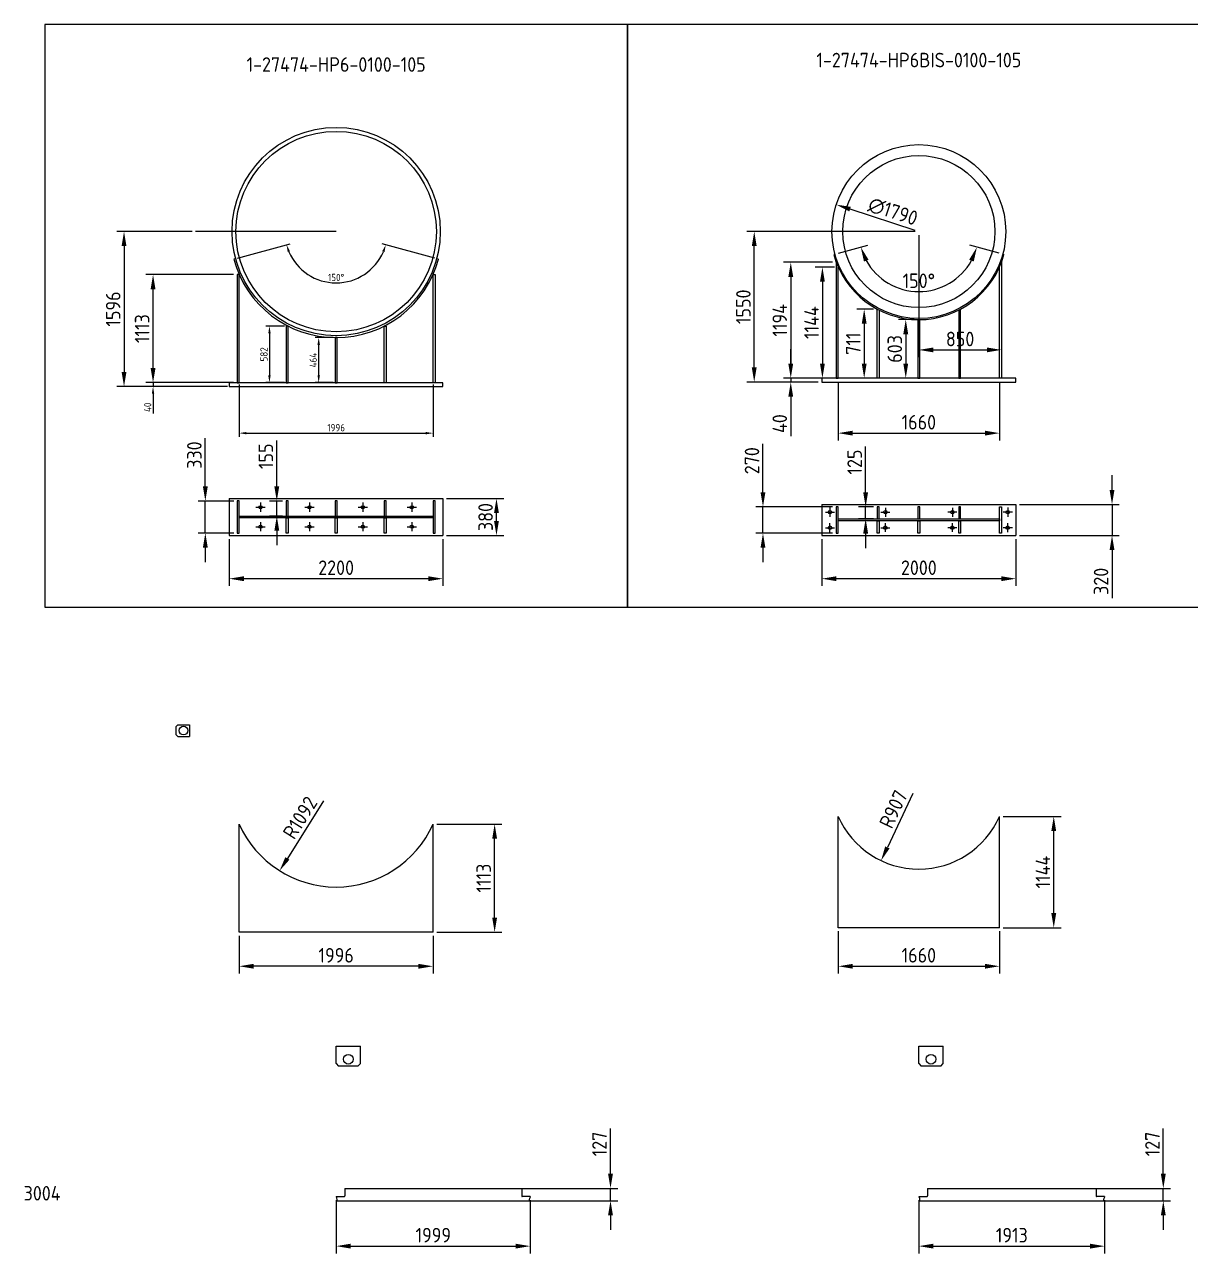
# Model space of a CAD drawing. Header units: millimetres. Extents: x -47360 to 661737, y -45870 to 354580.
# Drawn here: x -208 to 11796, y -31654 to -19000 of the extents above; entities that cross this region are included whole.
import ezdxf

# ---------------------------------------------------------------- set-up
doc = ezdxf.new("R2010")
doc.units = ezdxf.units.MM
doc.header["$LTSCALE"] = 10
doc.linetypes.add('CENTER', pattern=[2, 1.25, -0.25, 0.25, -0.25])
doc.styles.get("Standard").update_dxf_attribs({"font": 'isocp2.shx', "bigfont": 'whgtxt.shx'})
doc.dimstyles.new('ISO-25', dxfattribs={"dimscale": 60, "dimtxt": 2.5, "dimasz": 2.5, "dimexe": 1.25, "dimexo": 0.625, "dimtad": 1, "dimdec": 0, "dimdsep": 46, "dimtxsty": 'Standard', "dimcen": 2.5, "dimclrt": 2, "dimadec": 0, "dimazin": 0, "dimtfac": 1, "dimtdec": 0, "dimtmove": 0, "dimatfit": 3, "dimfxl": 1, "dimarcsym": 0})

# ---------------------------------------------------------------- blocks, each defined once
blk = doc.blocks.new('*D309')
at = {"color": 0, "lineweight": -2, "transparency": 16777216}
for p, q in [((1983, -21404), (2525, -21259)), ((4017, -21404), (3475, -21259))]:
    blk.add_line(p, q, dxfattribs=at)
blk.add_arc((3000, -21131), 529, 203.134, 336.866, dxfattribs=at)
at = {"color": 0, "transparency": 16777216}
for points in [[(2502, -21343), (2526, -21335), (2489, -21268)], [(3474, -21335), (3498, -21343), (3511, -21268)]]:
    blk.add_solid(points, dxfattribs=at)
at = {"layer": 'Defpoints', "color": 0, "transparency": 16777216}
for p in [(1945, -21414), (1965, -21409), (4035, -21409), (4055, -21414), (2777, -21611)]:
    blk.add_point(p, dxfattribs=at)
at = {"color": 2, "transparency": 16777216, "insert": (3000, -21604), "char_height": 75, "attachment_point": 5}
blk.add_mtext('150°', dxfattribs=at)
blk = doc.blocks.new('*D310')
at = {"color": 0, "lineweight": -2, "transparency": 16777216}
for p, q in [((1516, -21131), (741, -21131)), ((816, -21281), (816, -22577)), ((1862, -22727), (741, -22727))]:
    blk.add_line(p, q, dxfattribs=at)
at = {"color": 0, "transparency": 16777216}
for points in [[(791, -21281), (841, -21281), (816, -21131)], [(791, -22577), (841, -22577), (816, -22727)]]:
    blk.add_solid(points, dxfattribs=at)
at = {"layer": 'Defpoints', "color": 0, "transparency": 16777216}
for p in [(1553, -21131), (816, -22727), (1900, -22727)]:
    blk.add_point(p, dxfattribs=at)
at = {"color": 2, "transparency": 16777216, "insert": (704, -21929), "char_height": 150, "attachment_point": 5, "rotation": 90}
blk.add_mtext('1596', dxfattribs=at)
blk = doc.blocks.new('*D311')
at = {"color": 0, "lineweight": -2, "transparency": 16777216}
for p, q in [((1115, -22612), (1115, -22537)), ((1881, -22687), (1077, -22687)), ((1881, -22727), (1077, -22727)), ((1115, -22687), (1115, -22727)), ((1115, -22802), (1115, -23005))]:
    blk.add_line(p, q, dxfattribs=at)
at = {"color": 0, "transparency": 16777216}
for points in [[(1102, -22612), (1127, -22612), (1115, -22687)], [(1102, -22802), (1127, -22802), (1115, -22727)]]:
    blk.add_solid(points, dxfattribs=at)
at = {"layer": 'Defpoints', "color": 0, "transparency": 16777216}
for p in [(1115, -22727), (1900, -22687), (1900, -22727)]:
    blk.add_point(p, dxfattribs=at)
at = {"color": 2, "transparency": 16777216, "insert": (1059, -22941), "char_height": 75, "attachment_point": 5, "rotation": 90}
blk.add_mtext('40', dxfattribs=at)
blk = doc.blocks.new('*D312')
at = {"color": 0, "lineweight": -2, "transparency": 16777216}
for p, q in [((1944, -21575), (1040, -21575)), ((1115, -22537), (1115, -21725)), ((1944, -22687), (1040, -22687))]:
    blk.add_line(p, q, dxfattribs=at)
at = {"color": 0, "transparency": 16777216}
for points in [[(1090, -21725), (1140, -21725), (1115, -21575)], [(1090, -22537), (1140, -22537), (1115, -22687)]]:
    blk.add_solid(points, dxfattribs=at)
at = {"layer": 'Defpoints', "color": 0, "transparency": 16777216}
for p in [(1115, -21575), (1982, -21575), (1982, -22687)]:
    blk.add_point(p, dxfattribs=at)
at = {"color": 2, "transparency": 16777216, "insert": (1002, -22131), "char_height": 150, "attachment_point": 5, "rotation": 90}
blk.add_mtext('1113', dxfattribs=at)
blk = doc.blocks.new('*D313')
at = {"color": 0, "lineweight": -2, "transparency": 16777216}
for p, q in [((2467, -22105), (2276, -22105)), ((2313, -22180), (2313, -22612)), ((2467, -22687), (2276, -22687))]:
    blk.add_line(p, q, dxfattribs=at)
at = {"color": 0, "transparency": 16777216}
for points in [[(2301, -22180), (2326, -22180), (2313, -22105)], [(2301, -22612), (2326, -22612), (2313, -22687)]]:
    blk.add_solid(points, dxfattribs=at)
at = {"layer": 'Defpoints', "color": 0, "transparency": 16777216}
for p in [(2486, -22105), (2313, -22687), (2486, -22687)]:
    blk.add_point(p, dxfattribs=at)
at = {"color": 2, "transparency": 16777216, "insert": (2257, -22396), "char_height": 75, "attachment_point": 5, "rotation": 90}
blk.add_mtext('582', dxfattribs=at)
blk = doc.blocks.new('*D314')
at = {"color": 0, "lineweight": -2, "transparency": 16777216}
for p, q in [((2971, -22223), (2783, -22223)), ((2820, -22298), (2820, -22612)), ((2971, -22687), (2783, -22687))]:
    blk.add_line(p, q, dxfattribs=at)
at = {"color": 0, "transparency": 16777216}
for points in [[(2808, -22298), (2833, -22298), (2820, -22223)], [(2808, -22612), (2833, -22612), (2820, -22687)]]:
    blk.add_solid(points, dxfattribs=at)
at = {"layer": 'Defpoints', "color": 0, "transparency": 16777216}
for p in [(2990, -22223), (2820, -22687), (2990, -22687)]:
    blk.add_point(p, dxfattribs=at)
at = {"color": 2, "transparency": 16777216, "insert": (2764, -22455), "char_height": 75, "attachment_point": 5, "rotation": 90}
blk.add_mtext('464', dxfattribs=at)
blk = doc.blocks.new('*D315')
at = {"color": 0, "lineweight": -2, "transparency": 16777216}
for p, q in [((2002, -22706), (2002, -23245)), ((3998, -22706), (3998, -23245)), ((2077, -23207), (3923, -23207))]:
    blk.add_line(p, q, dxfattribs=at)
at = {"color": 0, "transparency": 16777216}
for points in [[(2077, -23195), (2077, -23220), (2002, -23207)], [(3923, -23195), (3923, -23220), (3998, -23207)]]:
    blk.add_solid(points, dxfattribs=at)
at = {"layer": 'Defpoints', "color": 0, "transparency": 16777216}
for p in [(2002, -22687), (3998, -22687), (3998, -23207)]:
    blk.add_point(p, dxfattribs=at)
at = {"color": 2, "transparency": 16777216, "insert": (3000, -23151), "char_height": 75, "attachment_point": 5}
blk.add_mtext('1996', dxfattribs=at)
blk = doc.blocks.new('*D316')
at = {"color": 0, "lineweight": -2, "transparency": 16777216}
for p, q in [((9000, -21169), (9000, -22425)), ((9850, -22082), (9850, -22425)), ((9150, -22350), (9700, -22350))]:
    blk.add_line(p, q, dxfattribs=at)
at = {"color": 0, "transparency": 16777216}
for points in [[(9150, -22325), (9150, -22375), (9000, -22350)], [(9700, -22325), (9700, -22375), (9850, -22350)]]:
    blk.add_solid(points, dxfattribs=at)
at = {"layer": 'Defpoints', "color": 0, "transparency": 16777216}
for p in [(9000, -21131), (9850, -22045), (9850, -22350)]:
    blk.add_point(p, dxfattribs=at)
at = {"color": 2, "transparency": 16777216, "insert": (9425, -22238), "char_height": 150, "attachment_point": 5}
blk.add_mtext('850', dxfattribs=at)
blk = doc.blocks.new('*D317')
at = {"color": 0, "lineweight": -2, "transparency": 16777216}
for p, q in [((8112, -21448), (7606, -21448)), ((7681, -21598), (7681, -22491)), ((8112, -22641), (7606, -22641))]:
    blk.add_line(p, q, dxfattribs=at)
at = {"color": 0, "transparency": 16777216}
for points in [[(7656, -21598), (7706, -21598), (7681, -21448)], [(7656, -22491), (7706, -22491), (7681, -22641)]]:
    blk.add_solid(points, dxfattribs=at)
at = {"layer": 'Defpoints', "color": 0, "transparency": 16777216}
for p in [(8150, -21448), (7681, -22641), (8150, -22641)]:
    blk.add_point(p, dxfattribs=at)
at = {"color": 2, "transparency": 16777216, "insert": (7568, -22045), "char_height": 150, "attachment_point": 5, "rotation": 90}
blk.add_mtext('1194', dxfattribs=at)
blk = doc.blocks.new('*D318')
at = {"color": 0, "lineweight": -2, "transparency": 16777216}
for p, q in [((7681, -22491), (7681, -22341)), ((7962, -22641), (7606, -22641)), ((7681, -22641), (7681, -22681)), ((7962, -22681), (7606, -22681)), ((7681, -22831), (7681, -23237))]:
    blk.add_line(p, q, dxfattribs=at)
at = {"color": 0, "transparency": 16777216}
for points in [[(7656, -22491), (7706, -22491), (7681, -22641)], [(7656, -22831), (7706, -22831), (7681, -22681)]]:
    blk.add_solid(points, dxfattribs=at)
at = {"layer": 'Defpoints', "color": 0, "transparency": 16777216}
for p in [(8000, -22641), (7681, -22681), (8000, -22681)]:
    blk.add_point(p, dxfattribs=at)
at = {"color": 2, "transparency": 16777216, "insert": (7568, -23109), "char_height": 150, "attachment_point": 5, "rotation": 90}
blk.add_mtext('40', dxfattribs=at)
blk = doc.blocks.new('*D319')
at = {"color": 0, "lineweight": -2, "transparency": 16777216}
for p, q in [((8962, -21131), (7230, -21131)), ((7305, -22531), (7305, -21281)), ((7962, -22681), (7230, -22681))]:
    blk.add_line(p, q, dxfattribs=at)
at = {"color": 0, "transparency": 16777216}
for points in [[(7280, -21281), (7330, -21281), (7305, -21131)], [(7280, -22531), (7330, -22531), (7305, -22681)]]:
    blk.add_solid(points, dxfattribs=at)
at = {"layer": 'Defpoints', "color": 0, "transparency": 16777216}
for p in [(7305, -21131), (9000, -21131), (8000, -22681)]:
    blk.add_point(p, dxfattribs=at)
at = {"color": 2, "transparency": 16777216, "insert": (7193, -21906), "char_height": 150, "attachment_point": 5, "rotation": 90}
blk.add_mtext('1550', dxfattribs=at)
blk = doc.blocks.new('*D320')
at = {"color": 0, "lineweight": -2, "transparency": 16777216}
for p, q in [((8172, -21353), (8475, -21272)), ((9828, -21353), (9525, -21272))]:
    blk.add_line(p, q, dxfattribs=at)
blk.add_arc((9000, -21131), 619, 208.9265, 331.0735, dxfattribs=at)
at = {"color": 0, "transparency": 16777216}
for points in [[(8435, -21440), (8482, -21421), (8402, -21292)], [(9518, -21421), (9565, -21440), (9598, -21292)]]:
    blk.add_solid(points, dxfattribs=at)
at = {"layer": 'Defpoints', "color": 0, "transparency": 16777216}
for p in [(8124, -21366), (8135, -21363), (9865, -21363), (9876, -21366), (8739, -21692)]:
    blk.add_point(p, dxfattribs=at)
at = {"color": 2, "transparency": 16777216, "insert": (9000, -21638), "char_height": 150, "attachment_point": 5}
blk.add_mtext('150°', dxfattribs=at)
blk = doc.blocks.new('*D321')
at = {"color": 0, "lineweight": -2, "transparency": 16777216}
for p, q in [((8170, -22679), (8170, -23282)), ((9830, -22679), (9830, -23282)), ((8320, -23207), (9680, -23207))]:
    blk.add_line(p, q, dxfattribs=at)
at = {"color": 0, "transparency": 16777216}
for points in [[(8320, -23182), (8320, -23232), (8170, -23207)], [(9680, -23182), (9680, -23232), (9830, -23207)]]:
    blk.add_solid(points, dxfattribs=at)
at = {"layer": 'Defpoints', "color": 0, "transparency": 16777216}
for p in [(8170, -22641), (9830, -22641), (9830, -23207)]:
    blk.add_point(p, dxfattribs=at)
at = {"color": 2, "transparency": 16777216, "insert": (9000, -23095), "char_height": 150, "attachment_point": 5}
blk.add_mtext('1660', dxfattribs=at)
blk = doc.blocks.new('*D322')
at = {"color": 0, "lineweight": -2, "transparency": 16777216}
blk.add_line((8963, -21119), (8292, -20900), dxfattribs=at)
at = {"color": 0, "transparency": 16777216}
blk.add_solid([(8299, -20877), (8284, -20924), (8149, -20854)], dxfattribs=at)
at = {"layer": 'Defpoints', "color": 0, "transparency": 16777216}
for p in [(8149, -20854), (9851, -21409)]:
    blk.add_point(p, dxfattribs=at)
at = {"color": 2, "transparency": 16777216, "insert": (8733, -20926), "char_height": 150, "attachment_point": 5, "rotation": 341.9341}
blk.add_mtext('∅1790', dxfattribs=at)
blk = doc.blocks.new('*D323')
at = {"color": 0, "lineweight": -2, "transparency": 16777216}
for p, q in [((8132, -21497), (7932, -21497)), ((8007, -21647), (8007, -22491)), ((8132, -22641), (7932, -22641))]:
    blk.add_line(p, q, dxfattribs=at)
at = {"color": 0, "transparency": 16777216}
for points in [[(7982, -21647), (8032, -21647), (8007, -21497)], [(7982, -22491), (8032, -22491), (8007, -22641)]]:
    blk.add_solid(points, dxfattribs=at)
at = {"layer": 'Defpoints', "color": 0, "transparency": 16777216}
for p in [(8170, -21497), (8007, -22641), (8170, -22641)]:
    blk.add_point(p, dxfattribs=at)
at = {"color": 2, "transparency": 16777216, "insert": (7895, -22069), "char_height": 150, "attachment_point": 5, "rotation": 90}
blk.add_mtext('1144', dxfattribs=at)
blk = doc.blocks.new('*D324')
at = {"color": 0, "lineweight": -2, "transparency": 16777216}
for p, q in [((8952, -22038), (8790, -22038)), ((8865, -22188), (8865, -22491)), ((8952, -22641), (8790, -22641))]:
    blk.add_line(p, q, dxfattribs=at)
at = {"color": 0, "transparency": 16777216}
for points in [[(8840, -22188), (8890, -22188), (8865, -22038)], [(8840, -22491), (8890, -22491), (8865, -22641)]]:
    blk.add_solid(points, dxfattribs=at)
at = {"layer": 'Defpoints', "color": 0, "transparency": 16777216}
for p in [(8990, -22038), (8865, -22641), (8990, -22641)]:
    blk.add_point(p, dxfattribs=at)
at = {"color": 2, "transparency": 16777216, "insert": (8752, -22340), "char_height": 150, "attachment_point": 5, "rotation": 90}
blk.add_mtext('603', dxfattribs=at)
blk = doc.blocks.new('*D325')
at = {"color": 0, "lineweight": -2, "transparency": 16777216}
for p, q in [((8532, -21930), (8362, -21930)), ((8437, -22080), (8437, -22491)), ((8532, -22641), (8362, -22641))]:
    blk.add_line(p, q, dxfattribs=at)
at = {"color": 0, "transparency": 16777216}
for points in [[(8412, -22080), (8462, -22080), (8437, -21930)], [(8412, -22491), (8462, -22491), (8437, -22641)]]:
    blk.add_solid(points, dxfattribs=at)
at = {"layer": 'Defpoints', "color": 0, "transparency": 16777216}
for p in [(8570, -21930, 9420948543), (8437, -22641), (8570, -22641, 9420948543)]:
    blk.add_point(p, dxfattribs=at)
at = {"color": 2, "transparency": 16777216, "insert": (8325, -22286), "char_height": 150, "attachment_point": 5, "rotation": 90}
blk.add_mtext('711', dxfattribs=at)
blk = doc.blocks.new('*D337')
at = {"color": 0, "lineweight": -2, "transparency": 16777216}
for p, q in [((1653, -23756), (1653, -23260)), ((1945, -23906), (1578, -23906)), ((1653, -24236), (1653, -23906)), ((1945, -24236), (1578, -24236)), ((1653, -24386), (1653, -24536))]:
    blk.add_line(p, q, dxfattribs=at)
at = {"color": 0, "transparency": 16777216}
for points in [[(1628, -23756), (1678, -23756), (1653, -23906)], [(1628, -24386), (1678, -24386), (1653, -24236)]]:
    blk.add_solid(points, dxfattribs=at)
at = {"layer": 'Defpoints', "color": 0, "transparency": 16777216}
for p in [(1653, -23906), (1982, -23906), (1982, -24236)]:
    blk.add_point(p, dxfattribs=at)
at = {"color": 2, "transparency": 16777216, "insert": (1540, -23433), "char_height": 150, "attachment_point": 5, "rotation": 90}
blk.add_mtext('330', dxfattribs=at)
blk = doc.blocks.new('*D338')
at = {"color": 0, "lineweight": -2, "transparency": 16777216}
for p, q in [((2389, -23756), (2389, -23284)), ((2449, -23906), (2314, -23906)), ((2389, -24061), (2389, -23906)), ((2449, -24061), (2314, -24061)), ((2389, -24211), (2389, -24361))]:
    blk.add_line(p, q, dxfattribs=at)
at = {"color": 0, "transparency": 16777216}
for points in [[(2364, -23756), (2414, -23756), (2389, -23906)], [(2364, -24211), (2414, -24211), (2389, -24061)]]:
    blk.add_solid(points, dxfattribs=at)
at = {"layer": 'Defpoints', "color": 0, "transparency": 16777216}
for p in [(2389, -23906), (2486, -23906), (2486, -24061)]:
    blk.add_point(p, dxfattribs=at)
at = {"color": 2, "transparency": 16777216, "insert": (2276, -23445), "char_height": 150, "attachment_point": 5, "rotation": 90}
blk.add_mtext('155', dxfattribs=at)
blk = doc.blocks.new('*D339')
at = {"color": 0, "lineweight": -2, "transparency": 16777216}
for p, q in [((7395, -23816), (7395, -23317)), ((8112, -23966), (7320, -23966)), ((7395, -24236), (7395, -23966)), ((8112, -24236), (7320, -24236)), ((7395, -24386), (7395, -24536))]:
    blk.add_line(p, q, dxfattribs=at)
at = {"color": 0, "transparency": 16777216}
for points in [[(7370, -23816), (7420, -23816), (7395, -23966)], [(7370, -24386), (7420, -24386), (7395, -24236)]]:
    blk.add_solid(points, dxfattribs=at)
at = {"layer": 'Defpoints', "color": 0, "transparency": 16777216}
for p in [(7395, -23966), (8150, -23966), (8150, -24236)]:
    blk.add_point(p, dxfattribs=at)
at = {"color": 2, "transparency": 16777216, "insert": (7282, -23491), "char_height": 150, "attachment_point": 5, "rotation": 90}
blk.add_mtext('270', dxfattribs=at)
blk = doc.blocks.new('*D340')
at = {"color": 0, "lineweight": -2, "transparency": 16777216}
for p, q in [((8452, -23816), (8452, -23344)), ((8532, -23966), (8377, -23966)), ((8452, -24091), (8452, -23966)), ((8532, -24091), (8377, -24091)), ((8452, -24241), (8452, -24391))]:
    blk.add_line(p, q, dxfattribs=at)
at = {"color": 0, "transparency": 16777216}
for points in [[(8427, -23816), (8477, -23816), (8452, -23966)], [(8427, -24241), (8477, -24241), (8452, -24091)]]:
    blk.add_solid(points, dxfattribs=at)
at = {"layer": 'Defpoints', "color": 0, "transparency": 16777216}
for p in [(8452, -23966), (8570, -23966, 9420948543), (8570, -24091, 9420948543)]:
    blk.add_point(p, dxfattribs=at)
at = {"color": 2, "transparency": 16777216, "insert": (8339, -23505), "char_height": 150, "attachment_point": 5, "rotation": 90}
blk.add_mtext('125', dxfattribs=at)
blk = doc.blocks.new('*D347')
at = {"color": 0, "lineweight": -2, "transparency": 16777216}
for p, q in [((8000, -24298), (8000, -24781)), ((10000, -24298), (10000, -24781)), ((9850, -24706), (8150, -24706))]:
    blk.add_line(p, q, dxfattribs=at)
at = {"color": 0, "transparency": 16777216}
for points in [[(8150, -24681), (8150, -24731), (8000, -24706)], [(9850, -24681), (9850, -24731), (10000, -24706)]]:
    blk.add_solid(points, dxfattribs=at)
at = {"layer": 'Defpoints', "color": 0, "transparency": 16777216}
for p in [(8000, -24261), (10000, -24261), (8000, -24706)]:
    blk.add_point(p, dxfattribs=at)
at = {"color": 2, "transparency": 16777216, "insert": (9000, -24593), "char_height": 150, "attachment_point": 5}
blk.add_mtext('2000', dxfattribs=at)
blk = doc.blocks.new('*D348')
at = {"color": 0, "lineweight": -2, "transparency": 16777216}
for p, q in [((10989, -23791), (10989, -23641)), ((10038, -23941), (11064, -23941)), ((10989, -23941), (10989, -24261)), ((10038, -24261), (11064, -24261)), ((10989, -24411), (10989, -24906))]:
    blk.add_line(p, q, dxfattribs=at)
at = {"color": 0, "transparency": 16777216}
for points in [[(10964, -23791), (11014, -23791), (10989, -23941)], [(10964, -24411), (11014, -24411), (10989, -24261)]]:
    blk.add_solid(points, dxfattribs=at)
at = {"layer": 'Defpoints', "color": 0, "transparency": 16777216}
for p in [(10000, -23941), (10000, -24261), (10989, -24261)]:
    blk.add_point(p, dxfattribs=at)
at = {"color": 2, "transparency": 16777216, "insert": (10876, -24733), "char_height": 150, "attachment_point": 5, "rotation": 90}
blk.add_mtext('320', dxfattribs=at)
blk = doc.blocks.new('*D349')
at = {"color": 0, "lineweight": -2, "transparency": 16777216}
for p, q in [((1900, -24298), (1900, -24781)), ((4100, -24298), (4100, -24781)), ((3950, -24706), (2050, -24706))]:
    blk.add_line(p, q, dxfattribs=at)
at = {"color": 0, "transparency": 16777216}
for points in [[(2050, -24681), (2050, -24731), (1900, -24706)], [(3950, -24681), (3950, -24731), (4100, -24706)]]:
    blk.add_solid(points, dxfattribs=at)
at = {"layer": 'Defpoints', "color": 0, "transparency": 16777216}
for p in [(1900, -24261), (4100, -24261), (1900, -24706)]:
    blk.add_point(p, dxfattribs=at)
at = {"color": 2, "transparency": 16777216, "insert": (3000, -24593), "char_height": 150, "attachment_point": 5}
blk.add_mtext('2200', dxfattribs=at)
blk = doc.blocks.new('*D350')
at = {"color": 0, "lineweight": -2, "transparency": 16777216}
for p, q in [((4138, -23881), (4726, -23881)), ((4651, -24111), (4651, -24031)), ((4138, -24261), (4726, -24261))]:
    blk.add_line(p, q, dxfattribs=at)
at = {"color": 0, "transparency": 16777216}
for points in [[(4626, -24031), (4676, -24031), (4651, -23881)], [(4626, -24111), (4676, -24111), (4651, -24261)]]:
    blk.add_solid(points, dxfattribs=at)
at = {"layer": 'Defpoints', "color": 0, "transparency": 16777216}
for p in [(4100, -23881), (4651, -23881), (4100, -24261)]:
    blk.add_point(p, dxfattribs=at)
at = {"color": 2, "transparency": 16777216, "insert": (4539, -24071), "char_height": 150, "attachment_point": 5, "rotation": 90}
blk.add_mtext('380', dxfattribs=at)
blk = doc.blocks.new('*D362')
at = {"color": 0, "lineweight": -2, "transparency": 16777216}
for p, q in [((9000, -31106), (9000, -31654)), ((10913, -31106), (10913, -31654)), ((9150, -31579), (10763, -31579))]:
    blk.add_line(p, q, dxfattribs=at)
at = {"color": 0, "transparency": 16777216}
for points in [[(9150, -31554), (9150, -31604), (9000, -31579)], [(10763, -31554), (10763, -31604), (10913, -31579)]]:
    blk.add_solid(points, dxfattribs=at)
at = {"layer": 'Defpoints', "color": 0, "transparency": 16777216}
for p in [(9000, -31068), (10913, -31068), (10913, -31579)]:
    blk.add_point(p, dxfattribs=at)
at = {"color": 2, "transparency": 16777216, "insert": (9957, -31466), "char_height": 150, "attachment_point": 5}
blk.add_mtext('1913', dxfattribs=at)
blk = doc.blocks.new('*D363')
at = {"color": 0, "lineweight": -2, "transparency": 16777216}
for p, q in [((11517, -30834), (11517, -30369)), ((9994, -30984), (11592, -30984)), ((11517, -31111), (11517, -30984)), ((9994, -31111), (11592, -31111)), ((11517, -31261), (11517, -31411))]:
    blk.add_line(p, q, dxfattribs=at)
at = {"color": 0, "transparency": 16777216}
for points in [[(11492, -30834), (11542, -30834), (11517, -30984)], [(11492, -31261), (11542, -31261), (11517, -31111)]]:
    blk.add_solid(points, dxfattribs=at)
at = {"layer": 'Defpoints', "color": 0, "transparency": 16777216}
for p in [(9957, -30984), (9957, -31111), (11517, -31111)]:
    blk.add_point(p, dxfattribs=at)
at = {"color": 2, "transparency": 16777216, "insert": (11405, -30527), "char_height": 150, "attachment_point": 5, "rotation": 90}
blk.add_mtext('127', dxfattribs=at)
blk = doc.blocks.new('*D364')
at = {"color": 0, "lineweight": -2, "transparency": 16777216}
for p, q in [((5825, -30834), (5825, -30369)), ((4037, -30984), (5900, -30984)), ((5825, -31111), (5825, -30984)), ((4037, -31111), (5900, -31111)), ((5825, -31261), (5825, -31411))]:
    blk.add_line(p, q, dxfattribs=at)
at = {"color": 0, "transparency": 16777216}
for points in [[(5800, -30834), (5850, -30834), (5825, -30984)], [(5800, -31261), (5850, -31261), (5825, -31111)]]:
    blk.add_solid(points, dxfattribs=at)
at = {"layer": 'Defpoints', "color": 0, "transparency": 16777216}
for p in [(4000, -30984), (5825, -30984), (4000, -31111)]:
    blk.add_point(p, dxfattribs=at)
at = {"color": 2, "transparency": 16777216, "insert": (5712, -30527), "char_height": 150, "attachment_point": 5, "rotation": 90}
blk.add_mtext('127', dxfattribs=at)
blk = doc.blocks.new('*D369')
at = {"color": 0, "lineweight": -2, "transparency": 16777216}
for p, q in [((3000, -31106), (3000, -31654)), ((4999, -31106), (4999, -31654)), ((3150, -31579), (4849, -31579))]:
    blk.add_line(p, q, dxfattribs=at)
at = {"color": 0, "transparency": 16777216}
for points in [[(3150, -31554), (3150, -31604), (3000, -31579)], [(4849, -31554), (4849, -31604), (4999, -31579)]]:
    blk.add_solid(points, dxfattribs=at)
at = {"layer": 'Defpoints', "color": 0, "transparency": 16777216}
for p in [(3000, -31068), (4999, -31068), (4999, -31579)]:
    blk.add_point(p, dxfattribs=at)
at = {"color": 2, "transparency": 16777216, "insert": (4000, -31466), "char_height": 150, "attachment_point": 5}
blk.add_mtext('1999', dxfattribs=at)
blk = doc.blocks.new('*D370')
at = {"color": 0, "lineweight": -2, "transparency": 16777216}
for p, q in [((2002, -28383), (2002, -28772)), ((3998, -28383), (3998, -28772)), ((3848, -28697), (2152, -28697))]:
    blk.add_line(p, q, dxfattribs=at)
at = {"color": 0, "transparency": 16777216}
for points in [[(2152, -28672), (2152, -28722), (2002, -28697)], [(3848, -28672), (3848, -28722), (3998, -28697)]]:
    blk.add_solid(points, dxfattribs=at)
at = {"layer": 'Defpoints', "color": 0, "transparency": 16777216}
for p in [(2002, -28346), (3998, -28346), (2002, -28697)]:
    blk.add_point(p, dxfattribs=at)
at = {"color": 2, "transparency": 16777216, "insert": (3000, -28584), "char_height": 150, "attachment_point": 5}
blk.add_mtext('1996', dxfattribs=at)
blk = doc.blocks.new('*D371')
at = {"color": 0, "lineweight": -2, "transparency": 16777216}
for p, q in [((8170, -28337), (8170, -28772)), ((9830, -28337), (9830, -28772)), ((8320, -28697), (9680, -28697))]:
    blk.add_line(p, q, dxfattribs=at)
at = {"color": 0, "transparency": 16777216}
for points in [[(8320, -28672), (8320, -28722), (8170, -28697)], [(9680, -28672), (9680, -28722), (9830, -28697)]]:
    blk.add_solid(points, dxfattribs=at)
at = {"layer": 'Defpoints', "color": 0, "transparency": 16777216}
for p in [(8170, -28300), (9830, -28300), (9830, -28697)]:
    blk.add_point(p, dxfattribs=at)
at = {"color": 2, "transparency": 16777216, "insert": (9000, -28584), "char_height": 150, "attachment_point": 5}
blk.add_mtext('1660', dxfattribs=at)
blk = doc.blocks.new('*D374')
at = {"color": 0, "lineweight": -2, "transparency": 16777216}
for p, q in [((4036, -27233), (4707, -27233)), ((4632, -28196), (4632, -27383)), ((4036, -28346), (4707, -28346))]:
    blk.add_line(p, q, dxfattribs=at)
at = {"color": 0, "transparency": 16777216}
for points in [[(4607, -27383), (4657, -27383), (4632, -27233)], [(4607, -28196), (4657, -28196), (4632, -28346)]]:
    blk.add_solid(points, dxfattribs=at)
at = {"layer": 'Defpoints', "color": 0, "transparency": 16777216}
for p in [(3998, -27233), (4632, -27233), (3998, -28346)]:
    blk.add_point(p, dxfattribs=at)
at = {"color": 2, "transparency": 16777216, "insert": (4519, -27789), "char_height": 150, "attachment_point": 5, "rotation": 90}
blk.add_mtext('1113', dxfattribs=at)
blk = doc.blocks.new('*D375')
at = {"color": 0, "lineweight": -2, "transparency": 16777216}
for p, q in [((9868, -27155), (10464, -27155)), ((10389, -28150), (10389, -27305)), ((9868, -28300), (10464, -28300))]:
    blk.add_line(p, q, dxfattribs=at)
at = {"color": 0, "transparency": 16777216}
for points in [[(10364, -27305), (10414, -27305), (10389, -27155)], [(10364, -28150), (10414, -28150), (10389, -28300)]]:
    blk.add_solid(points, dxfattribs=at)
at = {"layer": 'Defpoints', "color": 0, "transparency": 16777216}
for p in [(9830, -27155), (10389, -27155), (9830, -28300)]:
    blk.add_point(p, dxfattribs=at)
at = {"color": 2, "transparency": 16777216, "insert": (10277, -27727), "char_height": 150, "attachment_point": 5, "rotation": 90}
blk.add_mtext('1144', dxfattribs=at)
blk = doc.blocks.new('*D380')
at = {"color": 0, "lineweight": -2, "transparency": 16777216}
blk.add_line((8939, -26917), (8676, -27473), dxfattribs=at)
at = {"color": 0, "transparency": 16777216}
blk.add_solid([(8653, -27463), (8698, -27484), (8611, -27609)], dxfattribs=at)
at = {"layer": 'Defpoints', "color": 0, "transparency": 16777216}
for p in [(9000, -26790), (8611, -27609)]:
    blk.add_point(p, dxfattribs=at)
at = {"color": 2, "transparency": 16777216, "insert": (8738, -27079), "char_height": 150, "attachment_point": 5, "rotation": 64.627}
blk.add_mtext('R907', dxfattribs=at)
blk = doc.blocks.new('*D381')
at = {"color": 0, "lineweight": -2, "transparency": 16777216}
blk.add_line((2871, -26995), (2498, -27586), dxfattribs=at)
at = {"color": 0, "transparency": 16777216}
blk.add_solid([(2477, -27573), (2519, -27600), (2418, -27713)], dxfattribs=at)
at = {"layer": 'Defpoints', "color": 0, "transparency": 16777216}
for p in [(3000, -26790), (2418, -27713)]:
    blk.add_point(p, dxfattribs=at)
at = {"color": 2, "transparency": 16777216, "insert": (2629, -27167), "char_height": 150, "attachment_point": 5, "rotation": 57.7841}
blk.add_mtext('R1092', dxfattribs=at)

msp = doc.modelspace()

# ---------------------------------------------------------------- linework, layer by layer
for p, q in [((3000, -21131.44), (1553.36, -21131.44)), ((8135.5, -21363.09), (8123.91, -21366.19)), ((9864.5, -21363.09), (9876.09, -21366.19)), ((1964.53, -21408.9), (1945.21, -21414.08)), ((4035.47, -21408.9), (4054.79, -21414.08)), ((1900, -23880.55), (4100, -23880.55)), ((1900, -23880.55), (1900, -24260.55)), ((4100, -23880.55), (4100, -24260.55)), ((2677.34, -23970.55), (2772.66, -23970.55)), ((2725, -23922.89), (2725, -24018.21)), ((3227.34, -23970.55), (3322.66, -23970.55)), ((3275, -23922.89), (3275, -24018.21)), ((3731.34, -23970.55), (3826.66, -23970.55)), ((3779, -23922.89), (3779, -24018.21)), ((8000, -23940.55), (10000, -23940.55)), ((8000, -23940.55), (8000, -24260.55)), ((10000, -23940.55), (10000, -24260.55)), ((2725, -24122.89), (2725, -24218.21)), ((3275, -24122.89), (3275, -24218.21)), ((3779, -24122.89), (3779, -24218.21)), ((1900, -24260.55), (4100, -24260.55)), ((2677.34, -24170.55), (2772.66, -24170.55)), ((3227.34, -24170.55), (3322.66, -24170.55)), ((3731.34, -24170.55), (3826.66, -24170.55)), ((8000, -24260.55), (10000, -24260.55)), ((1348.58, -26229.97), (1368.58, -26209.97)), ((1348.58, -26229.97), (1348.58, -26309.97)), ((1368.58, -26329.97), (1348.58, -26309.97)), ((1368.58, -26209.97), (1488.58, -26209.97)), ((1488.58, -26209.97), (1488.58, -26329.97)), ((1368.58, -26329.97), (1488.58, -26329.97)), ((8170, -28299.51), (8170, -27155.23)), ((9830, -28299.51), (9830, -27155.23)), ((2002, -28345.51), (2002, -27232.75)), ((3998, -28345.51), (3998, -27232.75)), ((9830, -28299.51), (8170, -28299.51)), ((3998, -28345.51), (2002, -28345.51)), ((3000, -29699.01), (3000, -29519.01)), ((3000, -29519.01), (3250, -29519.01)), ((3250, -29699.01), (3250, -29519.01)), ((9000, -29699.01), (9000, -29519.01)), ((9000, -29519.01), (9250, -29519.01)), ((9250, -29699.01), (9250, -29519.01)), ((3000, -29699.01), (3025, -29724.01)), ((3225, -29724.01), (3025, -29724.01)), ((3225, -29724.01), (3250, -29699.01)), ((9000, -29699.01), (9025, -29724.01)), ((9225, -29724.01), (9025, -29724.01)), ((9225, -29724.01), (9250, -29699.01))]:
    msp.add_line(p, q)
at = {"linetype": 'CENTER', "ltscale": 100}
for p, q in [((2173.34, -23970.55), (2268.66, -23970.55)), ((2221, -23922.89), (2221, -24018.21)), ((8037.34, -24020.55), (8132.66, -24020.55)), ((8085, -23972.89), (8085, -24068.21)), ((8607.34, -24020.55), (8702.66, -24020.55)), ((8655, -23976.89), (8655, -24068.21)), ((9392.66, -24020.55), (9297.34, -24020.55)), ((9345, -23976.89), (9345, -24068.21)), ((9962.66, -24020.55), (9867.34, -24020.55)), ((9915, -23972.89), (9915, -24068.21)), ((2221, -24122.89), (2221, -24218.21)), ((8085, -24228.21), (8085, -24132.89)), ((8655, -24224.21, -9420948542.88), (8655, -24132.89)), ((9345, -24224.21, -9420948542.88), (9345, -24132.89)), ((9915, -24228.21), (9915, -24132.89)), ((2173.34, -24170.55), (2268.66, -24170.55)), ((8037.34, -24180.55), (8132.66, -24180.55)), ((8607.34, -24180.55), (8702.66, -24180.55)), ((9392.66, -24180.55), (9297.34, -24180.55)), ((9962.66, -24180.55), (9867.34, -24180.55))]:
    msp.add_line(p, q, dxfattribs=at)
at = {"ltscale": 50}
for p, q in [((3088.51, -30984.1), (3088.51, -31062.1)), ((3088.51, -30984.1), (4910.51, -30984.1)), ((4910.51, -30984.1), (4910.51, -31062.1)), ((9088.51, -30984.1), (10824.51, -30984.1)), ((9088.51, -30984.1), (9088.51, -31062.1)), ((10824.51, -30984.1), (10824.51, -31062.1)), ((3000, -31068.1), (3004.96, -31083.38)), ((3000, -31068.1), (3082.51, -31068.1)), ((3008.26, -31111.1), (4990.76, -31111.1)), ((4999.03, -31068.1), (4916.51, -31068.1)), ((4999.03, -31068.1), (4994.06, -31083.38)), ((9000, -31068.1), (9005.34, -31084.53)), ((9000, -31068.1), (9082.51, -31068.1)), ((9008.66, -31111.1), (10904.37, -31111.1)), ((10913.03, -31068.1), (10830.51, -31068.1)), ((10913.03, -31068.1), (10907.69, -31084.53))]:
    msp.add_line(p, q, dxfattribs=at)
for points in [[(6000, -19000), (0, -19000), (0, -25000), (6000, -25000)], [(12000, -19000), (6000, -19000), (6000, -25000), (12000, -25000)], [(2002, -21574.68), (1982, -21574.68), (1982, -22687.44), (2002, -22687.44)], [(3998, -21574.68), (4018, -21574.68), (4018, -22687.44), (3998, -22687.44)], [(2506, -22105.32), (2486, -22105.32), (2486, -22687.44), (2506, -22687.44)], [(3494, -22105.32), (3514, -22105.32), (3514, -22687.44), (3494, -22687.44)], [(3010, -22223.44), (2990, -22223.44), (2990, -22687.44), (3010, -22687.44)], [(10000, -22641.44), (8000, -22641.44), (8000, -22681.44), (10000, -22681.44)], [(1900, -22727.44), (4100, -22727.44), (4100, -22687.44), (1900, -22687.44)], [(8170, -23965.55), (8150, -23965.55), (8150, -24235.55), (8170, -24235.55)], [(9010, -23965.55), (8990, -23965.55), (8990, -24090.55), (9010, -24090.55)], [(9830, -23965.55), (9850, -23965.55), (9850, -24235.55), (9830, -24235.55)], [(2002, -24060.55), (3998, -24060.55), (3998, -24080.55), (2002, -24080.55)], [(8170, -24090.55), (9830, -24090.55), (9830, -24110.55), (8170, -24110.55)], [(9010, -24235.55), (8990, -24235.55), (8990, -24110.55), (9010, -24110.55)]]:
    msp.add_lwpolyline(points, close=True)
for points in [[(8150, -21447.91), (8150, -22641.44), (8170, -22641.44), (8170, -21497.16)], [(9850, -21447.91), (9850, -22641.44), (9830, -22641.44), (9830, -21497.16)], [(8990, -22038.39), (8990, -22641.44), (9010, -22641.44), (9010, -22038.39)], [(2002, -23905.55), (1982, -23905.55), (1982, -24235.55), (2002, -24235.55), (2002, -23905.55)], [(2506, -23905.55), (2486, -23905.55), (2486, -24060.55), (2506, -24060.55), (2506, -23905.55)], [(3010, -23905.55), (2990, -23905.55), (2990, -24060.55), (3010, -24060.55), (3010, -23905.55)], [(3514, -23905.55), (3494, -23905.55), (3494, -24060.55), (3514, -24060.55), (3514, -23905.55)], [(4018, -23905.55), (3998, -23905.55), (3998, -24235.55), (4018, -24235.55), (4018, -23905.55)], [(2506, -24235.55), (2486, -24235.55), (2486, -24080.55), (2506, -24080.55), (2506, -24235.55)], [(3010, -24235.55), (2990, -24235.55), (2990, -24080.55), (3010, -24080.55), (3010, -24235.55)], [(3514, -24235.55), (3494, -24235.55), (3494, -24080.55), (3514, -24080.55), (3514, -24235.55)]]:
    msp.add_lwpolyline(points)
at = {"elevation": 9420948542.88}
for points in [[(8590, -21949.45), (8590, -22641.44), (8570, -22641.44), (8570, -21930.04)], [(9410, -21940.49), (9410, -22641.44), (9430, -22641.44), (9430, -21930.04)]]:
    msp.add_lwpolyline(points, dxfattribs=at)
for points in [[(8590, -23965.55), (8570, -23965.55), (8570, -24090.55), (8590, -24090.55)], [(9430, -23965.55), (9410, -23965.55), (9410, -24090.55), (9430, -24090.55)], [(8590, -24235.55), (8570, -24235.55), (8570, -24110.55), (8590, -24110.55)], [(9430, -24235.55), (9410, -24235.55), (9410, -24110.55), (9430, -24110.55)]]:
    msp.add_lwpolyline(points, close=True, dxfattribs=at)
for centre, radius in [((3000, -21131.44), 1072), ((3000, -21131.44), 1032), ((9000, -21131.44), 895), ((9000, -21131.44), 783), ((2221, -23970.55), 16.5), ((2725, -23970.55), 16.5), ((3275, -23970.55), 16.5), ((3779, -23970.55), 16.5), ((8085, -24020.55), 18), ((8655, -24020.55), 18), ((9345, -24020.55), 18), ((9915, -24020.55), 18), ((2221, -24170.55), 16.5), ((2725, -24170.55), 16.5), ((3275, -24170.55), 16.5), ((3779, -24170.55), 16.5), ((8085, -24180.55), 18), ((8655, -24180.55), 18), ((9345, -24180.55), 18), ((9915, -24180.55), 18), ((1428.58, -26269.97), 45.5), ((3125, -29654.01), 50), ((9125, -29654.01), 50)]:
    msp.add_circle(centre, radius)
for centre, radius, start, end in [((9000, -21131.44), 907, 195, 345), ((3000, -21131.44), 1092, 195, 345), ((9000, -26789.51), 907, 203.779391, 336.220609), ((3000, -26789.51), 1092, 203.947267, 336.052733), ((3999.51, -30979.1), 1000, 185.985652, 187.58518)]:
    msp.add_arc(centre, radius, start, end)
at = {"ltscale": 50}
for centre, radius, start, end in [((3082.51, -31062.1), 6, 270, 0.000695), ((4916.51, -31062.1), 6, 179.999305, 270), ((3999.51, -30979.1), 1000, 352.41482, 354.014348), ((9956.51, -30979.1, 37683794171.5), 957, 186.32478, 187.928142), ((9082.51, -31062.1, 37683794171.5), 6, 270, 0.000695), ((10830.51, -31062.1, 37683794171.5), 6, 179.999305, 270), ((9956.51, -30979.1, 37683794171.5), 957, 352.071858, 353.67522)]:
    msp.add_arc(centre, radius, start, end, dxfattribs=at)

# ---------------------------------------------------------------- texts
at = {"color": 2, "char_height": 150, "attachment_point": 5}
for s, insert in [('1-27474-HP6-0100-105', (3000, -19411.33)), ('1-27474-HP6BIS-0100-105', (9000, -19365.33)), ('3004', (-27.31, -31034.35))]:
    msp.add_mtext(s, dxfattribs=dict(at, insert=insert))

# ---------------------------------------------------------------- dimensions: what is measured, and where the dimension line sits
dim = msp.add_diameter_dim_2p(p1=(9850.88, -21408.99), p2=(8149.12, -20853.9), dimstyle='ISO-25')
dim.commit()
dim.dimension.update_dxf_attribs({"geometry": '*D322', "text_midpoint": (8698.46, -21033.08), "dimtype": 163})
for base, p1, p2, picture, middle in [((816.26, -22727.44), (1553.36, -21131.44), (1900, -22727.44), '*D310', (703.76, -21929.44)), ((7305.17, -21131.44), (8000, -22681.44), (9000, -21131.44), '*D319', (7192.67, -21906.44)), ((7680.91, -22641.44), (8150, -21447.91), (8150, -22641.44), '*D317', (7568.41, -22044.68)), ((8007.37, -22641.44), (8170, -21497.16), (8170, -22641.44), '*D323', (7894.87, -22069.3)), ((1115, -21574.68), (1982, -22687.44), (1982, -21574.68), '*D312', (1002.5, -22131.06)), ((8437.44, -22641.44), (8570, -21930.04, 9420948542.88), (8570, -22641.44, 9420948542.88), '*D325', (8324.94, -22285.74)), ((8864.54, -22641.44), (8990, -22038.39), (8990, -22641.44), '*D324', (8752.04, -22339.92)), ((7680.91, -22681.44), (8000, -22641.44), (8000, -22681.44), '*D318', (7568.41, -23109)), ((1652.58, -23905.55), (1982, -24235.55), (1982, -23905.55), '*D337', (1540.08, -23432.99)), ((2388.8, -23905.55), (2486, -24060.55), (2486, -23905.55), '*D338', (2276.3, -23444.94)), ((7394.91, -23965.55), (8150, -24235.55), (8150, -23965.55), '*D339', (7282.4, -23491.09)), ((8451.94, -23965.55), (8570, -24090.55, 9420948542.88), (8570, -23965.55, 9420948542.88), '*D340', (8339.42, -23504.94)), ((10988.55, -24260.55), (10000, -23940.55), (10000, -24260.55), '*D348', (10876.04, -24733.11)), ((4651.04, -23880.55), (4100, -24260.55), (4100, -23880.55), '*D350', (4538.54, -24070.55)), ((10389.24, -27155.23), (9830, -28299.51), (9830, -27155.23), '*D375', (10276.74, -27727.37)), ((4631.61, -27232.75), (3998, -28345.51), (3998, -27232.75), '*D374', (4519.11, -27789.13)), ((5824.75, -30984.1), (3999.51, -31111.1), (3999.51, -30984.1), '*D364', (5712.23, -30526.6))]:
    dim = msp.add_linear_dim(base=base, p1=p1, p2=p2, angle=90, dimstyle='ISO-25')
    dim.commit()
    dim.dimension.update_dxf_attribs({"geometry": picture, "text_midpoint": middle})
for base, p1, p2, picture, middle in [((9850, -22350.17), (9000, -21131.44), (9850, -22044.68), '*D316', (9425, -22237.67)), ((9830, -23207.04), (8170, -22641.44), (9830, -22641.44), '*D321', (9000, -23094.54)), ((1900, -24705.82), (4100, -24260.55), (1900, -24260.55), '*D349', (3000, -24593.3)), ((8000, -24705.82), (10000, -24260.55), (8000, -24260.55), '*D347', (9000, -24593.3)), ((9830, -28696.73), (8170, -28299.51), (9830, -28299.51), '*D371', (9000, -28584.23)), ((2002, -28696.73), (3998, -28345.51), (2002, -28345.51), '*D370', (3000, -28584.23)), ((4999.03, -31578.96), (3000, -31068.1), (4999.03, -31068.1), '*D369', (3999.51, -31466.46)), ((10913.03, -31578.96), (9000, -31068.1), (10913.03, -31068.1), '*D362', (9956.51, -31466.46))]:
    dim = msp.add_linear_dim(base=base, p1=p1, p2=p2, dimstyle='ISO-25')
    dim.commit()
    dim.dimension.update_dxf_attribs({"geometry": picture, "text_midpoint": middle})
dim = msp.add_angular_dim_2l(base=(2776.54, -21610.65), line1=((4035.47, -21408.9), (4054.79, -21414.08)), line2=((1964.53, -21408.9), (1945.21, -21414.08)), dimstyle='ISO-25', override={"dimscale": 30})
dim.commit()
dim.dimension.update_dxf_attribs({"geometry": '*D309', "text_midpoint": (3000, -21603.94)})
dim = msp.add_angular_dim_2l(base=(8738.55, -21692.13), line1=((9864.5, -21363.09), (9876.09, -21366.19)), line2=((8135.5, -21363.09), (8123.91, -21366.19)), dimstyle='ISO-25')
dim.commit()
dim.dimension.update_dxf_attribs({"geometry": '*D320', "text_midpoint": (9000, -21637.59)})
for base, p1, p2, picture, middle in [((2313.03, -22687.44), (2486, -22105.32), (2486, -22687.44), '*D313', (2256.77, -22396.38)), ((2820.44, -22687.44), (2990, -22223.44), (2990, -22687.44), '*D314', (2764.19, -22455.44)), ((1115, -22727.44), (1900, -22687.44), (1900, -22727.44), '*D311', (1058.75, -22941.22))]:
    dim = msp.add_linear_dim(base=base, p1=p1, p2=p2, angle=90, dimstyle='ISO-25', override={"dimscale": 30})
    dim.commit()
    dim.dimension.update_dxf_attribs({"geometry": picture, "text_midpoint": middle})
dim = msp.add_linear_dim(base=(3998, -23207.04), p1=(2002, -22687.44), p2=(3998, -22687.44), dimstyle='ISO-25', override={"dimscale": 30})
dim.commit()
dim.dimension.update_dxf_attribs({"geometry": '*D315', "text_midpoint": (3000, -23150.79)})
for center, mpoint, picture, middle in [((3000, -26789.51), (2417.84, -27713.4), '*D381', (2724.26, -27227.12)), ((9000, -26789.51), (8611.34, -27609.02), '*D380', (8839.64, -27127.65))]:
    dim = msp.add_radius_dim(center=center, mpoint=mpoint, dimstyle='ISO-25')
    dim.commit()
    dim.dimension.update_dxf_attribs({"geometry": picture, "text_midpoint": middle, "dimtype": 164})
dim = msp.add_linear_dim(base=(11517.4, -31111.1), p1=(9956.51, -30984.1), p2=(9956.51, -31111.1), angle=90, dimstyle='ISO-25')
dim.commit()
dim.dimension.update_dxf_attribs({"geometry": '*D363', "text_midpoint": (11517.4, -30526.6), "dimtype": 160})

doc.saveas('drawing.dxf')
